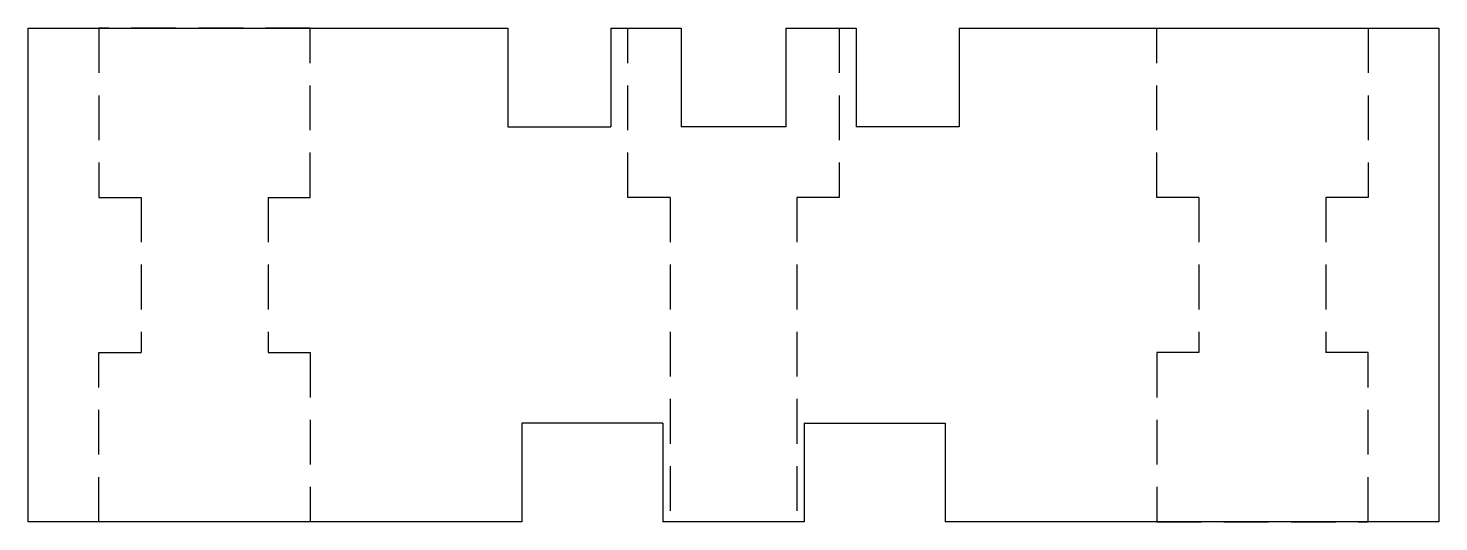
# Model space of a CAD drawing. Header units: millimetres. Extents: x 0 to 100, y 0 to 35.
import ezdxf

# ---------------------------------------------------------------- set-up
doc = ezdxf.new("R2010")
doc.units = ezdxf.units.MM
doc.linetypes.add('HIDDEN2', pattern=[4.7625, 3.175, -1.5875])

# ---------------------------------------------------------------- blocks, each defined once
blk = doc.blocks.new('EL-2')
at = {"color": 1}
for p, q in [((34, 35), (34, 28)), ((41.3, 35), (41.3, 28)), ((46.3, 35), (46.3, 28)), ((53.7, 35), (53.7, 28)), ((58.7, 35), (58.7, 28)), ((66, 35), (66, 28)), ((34, 28), (41.3, 28)), ((53.7, 28), (46.3, 28)), ((66, 28), (58.7, 28)), ((45, 7), (35, 7)), ((35, 7), (35, 0)), ((45, 7), (45, 0)), ((55, 7), (65, 7)), ((55, 7), (55, 0)), ((65, 7), (65, 0))]:
    blk.add_line(p, q, dxfattribs=at)
at = {"color": 1, "linetype": 'HIDDEN2'}
for p, q in [((8, 23), (8, 12)), ((17, 23), (17, 12)), ((45.5, 23), (45.5, 0)), ((54.5, 23), (54.5, 0)), ((83, 23), (83, 12)), ((92, 23), (92, 12))]:
    blk.add_line(p, q, dxfattribs=at)
at = {"color": 1}
for points in [[(35, 0), (0, 0), (0, 35), (34, 35)], [(41.3, 35), (46.3, 35)], [(53.7, 35), (58.7, 35)], [(66, 35), (100, 35), (100, 0), (65, 0)], [(55, 0), (45, 0)]]:
    blk.add_lwpolyline(points, dxfattribs=at)
at = {"color": 1, "linetype": 'HIDDEN2'}
for points in [[(17, 23), (20, 23), (20, 35), (5, 35), (5, 23), (8, 23)], [(45.5, 23), (42.5, 23), (42.5, 35), (46.3, 35)], [(53.7, 35), (57.5, 35), (57.5, 23), (54.5, 23)], [(83, 23), (80, 23), (80, 35), (95, 35), (95, 23), (92, 23)], [(17, 12), (20, 12), (20, 0), (5, 0), (5, 12), (8, 12)], [(83, 12), (80, 12), (80, 0), (95, 0), (95, 12), (92, 12)]]:
    blk.add_lwpolyline(points, dxfattribs=at)

msp = doc.modelspace()

# ---------------------------------------------------------------- block references
at = {"color": 7}
msp.add_blockref('EL-2', (0, 0), dxfattribs=at)

doc.saveas('drawing.dxf')
